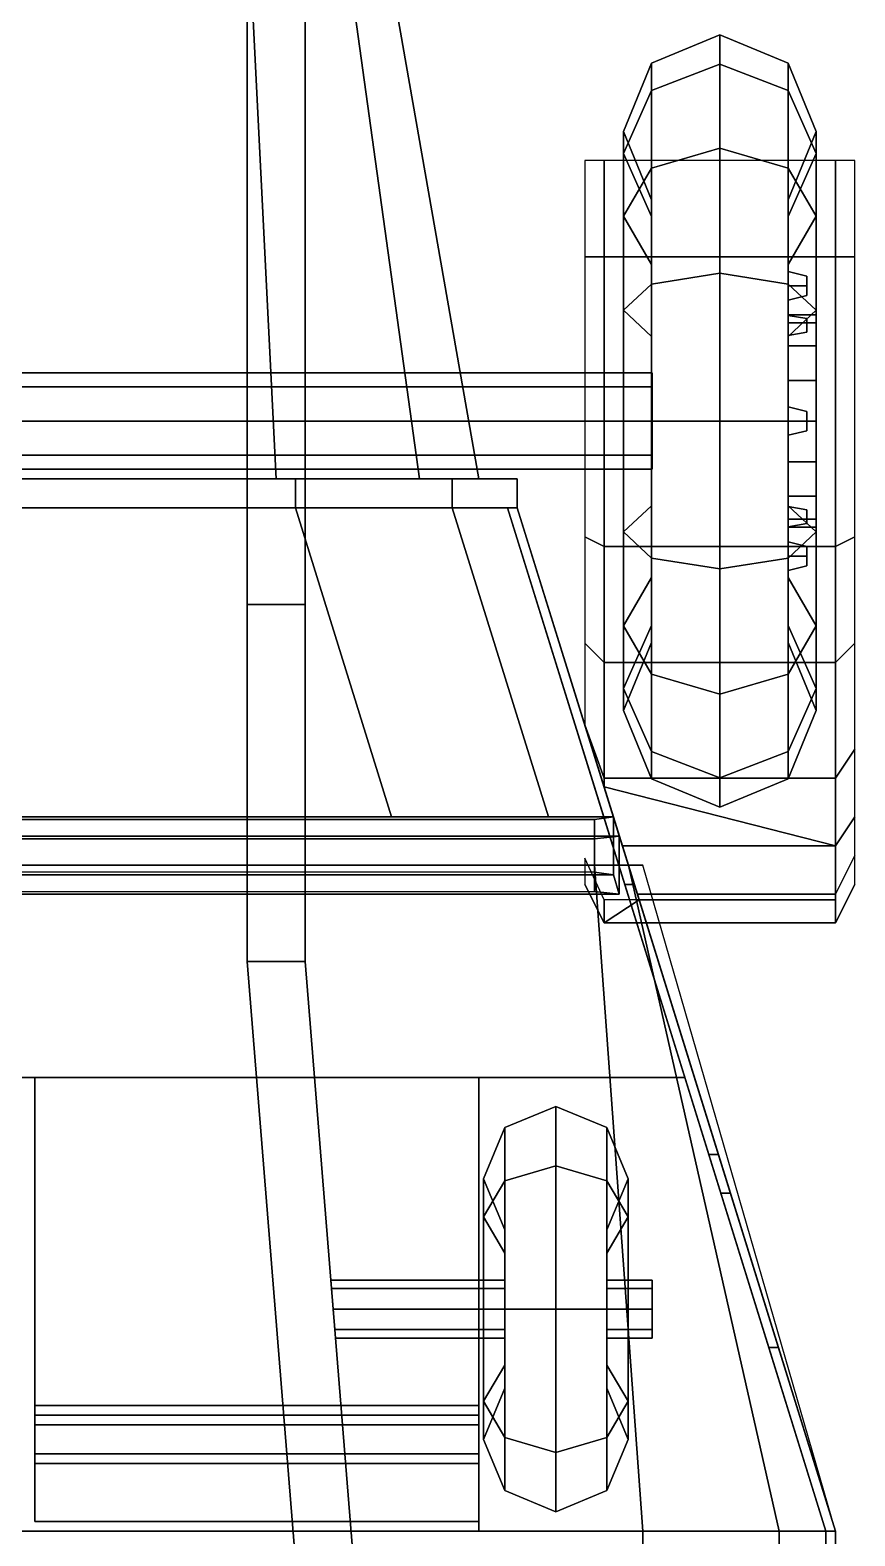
# Model space of a CAD drawing. Header units: millimetres. Extents: x -0.9 to 1, y -4.4 to 14.2.
# Drawn here: x 0.045 to 0.9, y -2.525 to -0.965 of the extents above; entities that cross this region are included whole.
import ezdxf

# ---------------------------------------------------------------- set-up
doc = ezdxf.new("R2010")
doc.units = ezdxf.units.MM
for name, color, linetype in [('fenders', 6, 'Continuous'), ('frame', 5, 'Continuous'), ('internals', 3, 'Continuous'), ('tent', 4, 'Continuous'), ('wheels', 2, 'Continuous')]:
    doc.layers.add(name, color=color, linetype=linetype)

msp = doc.modelspace()

# ---------------------------------------------------------------- linework, layer by layer
for points in [[(-0.51, -1.43, -11.94), (-0.37, -0.63, -11.94), (0.37, -0.63, -11.94), (0.51, -1.43, -11.94)], [(0.26, -0.63, -11.48), (-0.26, -0.63, -11.48), (-0.3, -1.43, -11.38), (0.3, -1.43, -11.38)], [(0.3378, -0.63, -11.5122), (0.26, -0.63, -11.48), (0.3, -1.43, -11.38), (0.4485, -1.43, -11.4415)], [(0.37, -0.63, -11.59), (0.3378, -0.63, -11.5122), (0.4485, -1.43, -11.4415), (0.51, -1.43, -11.59)], [(0.51, -1.43, -11.94), (0.37, -0.63, -11.94), (0.37, -0.63, -11.59), (0.51, -1.43, -11.59)], [(0.55, -1.43, -11.94), (0.55, -1.46, -11.94), (-0.55, -1.46, -11.94), (-0.55, -1.43, -11.94)], [(-0.32, -1.43, -11.36), (-0.32, -1.46, -11.36), (0.32, -1.46, -11.36), (0.32, -1.43, -11.36)], [(-0.3, -1.43, -11.38), (-0.32, -1.43, -11.36), (0.32, -1.43, -11.36), (0.3, -1.43, -11.38)], [(0.4485, -1.43, -11.4415), (0.3, -1.43, -11.38), (0.32, -1.43, -11.36), (0.4826, -1.43, -11.4274)], [(0.4826, -1.43, -11.4274), (0.32, -1.43, -11.36), (0.32, -1.46, -11.36), (0.4826, -1.46, -11.4274)], [(0.55, -1.43, -11.59), (0.51, -1.43, -11.59), (0.4485, -1.43, -11.4415), (0.4826, -1.43, -11.4274)], [(0.55, -1.43, -11.59), (0.4826, -1.43, -11.4274), (0.4826, -1.46, -11.4274), (0.55, -1.46, -11.59)], [(0.55, -1.43, -11.94), (0.51, -1.43, -11.94), (0.51, -1.43, -11.59), (0.55, -1.43, -11.59)], [(0.55, -1.46, -11.59), (0.55, -1.46, -11.94), (0.55, -1.43, -11.94), (0.55, -1.43, -11.59)], [(0.32, -1.46, -11.36), (-0.32, -1.46, -11.36), (-0.4196, -1.78, -11.26), (0.4196, -1.78, -11.26)], [(0.4826, -1.46, -11.4274), (0.32, -1.46, -11.36), (0.4196, -1.78, -11.26), (0.5823, -1.78, -11.3274)], [(0.55, -1.46, -11.59), (0.4826, -1.46, -11.4274), (0.5823, -1.78, -11.3274), (0.6496, -1.78, -11.49)], [(0.55, -1.46, -11.94), (0.55, -1.46, -11.59), (0.6496, -1.78, -11.49), (0.6496, -1.78, -11.7)], [(0.6496, -1.78, -11.7), (0.6714, -1.85, -11.7), (0.55, -1.46, -11.94), (0.6496, -1.78, -11.7)], [(0.7586, -2.13, -11.7), (0.88, -2.52, -11.94), (0.55, -1.46, -11.94), (0.6714, -1.85, -11.7)], [(-0.6496, -1.78, -11.26), (-0.63, -1.7827, -11.24), (0.63, -1.7827, -11.24), (0.6496, -1.78, -11.26)], [(-0.63, -1.7827, -11.24), (-0.63, -1.8027, -11.24), (0.63, -1.8027, -11.24), (0.63, -1.7827, -11.24)], [(0.5823, -1.78, -11.3274), (0.4196, -1.78, -11.26), (0.6496, -1.78, -11.26)], [(0.6496, -1.84, -10.82), (0.6496, -1.78, -11.26), (0.63, -1.7827, -11.24), (0.63, -1.8373, -10.84)], [(0.63, -1.8373, -10.84), (0.63, -1.7827, -11.24), (0.63, -1.8027, -11.24), (0.63, -1.8573, -10.84)], [(0.6496, -1.78, -11.62), (0.6714, -1.85, -11.7), (0.6496, -1.78, -11.7), (0.6496, -1.78, -11.62)], [(0.6558, -1.86, -10.82), (0.6558, -1.8, -11.26), (0.6496, -1.78, -11.26), (0.6496, -1.84, -10.82)], [(0.6496, -1.78, -11.26), (0.6558, -1.8, -11.26), (0.6558, -1.8, -11.49), (0.6496, -1.78, -11.49)], [(-0.63, -1.8027, -11.24), (-0.6558, -1.8, -11.26), (0.6558, -1.8, -11.26), (0.63, -1.8027, -11.24)], [(0.63, -1.8573, -10.84), (0.63, -1.8027, -11.24), (0.6558, -1.8, -11.26), (0.6558, -1.86, -10.82)], [(-0.6496, -1.84, -10.82), (-0.6558, -1.86, -10.82), (0.6558, -1.86, -10.82), (0.6496, -1.84, -10.82)], [(-0.63, -1.8373, -10.84), (-0.6496, -1.84, -10.82), (0.6496, -1.84, -10.82), (0.63, -1.8373, -10.84)], [(-0.6558, -1.86, -10.82), (-0.63, -1.8573, -10.84), (0.63, -1.8573, -10.84), (0.6558, -1.86, -10.82)], [(0.05, -2.05, -11.88), (0.05, -2.44, -11.88), (0.05, -2.41, -11.81), (0.05, -2.05, -11.78)], [(0.05, -2.05, -11.78), (0.05, -2.41, -11.81), (0.51, -2.41, -11.81), (0.51, -2.05, -11.78)], [(0.51, -2.05, -11.78), (0.51, -2.05, -11.88), (0.05, -2.05, -11.88), (0.05, -2.05, -11.78)], [(0.51, -2.41, -11.81), (0.51, -2.44, -11.88), (0.51, -2.05, -11.88), (0.51, -2.05, -11.78)], [(0.771, -2.17, -11.66), (0.88, -2.52, -11.94), (0.88, -2.52, -11.94), (0.7586, -2.13, -11.7)], [(0.8208, -2.33, -11.26), (0.88, -2.52, -11.94), (0.88, -2.52, -11.94), (0.771, -2.17, -11.66)], [(0.88, -2.52, -11.26), (0.88, -2.52, -11.59), (0.88, -2.52, -11.59), (0.8208, -2.33, -11.26)], [(0.88, -2.52, -11.59), (0.88, -2.52, -11.94), (0.88, -2.52, -11.94), (0.8208, -2.33, -11.26)], [(0.05, -2.44, -11.63), (0.05, -2.51, -11.3), (0.05, -2.39, -11.45), (0.05, -2.39, -11.61)], [(0.05, -2.51, -11.3), (0.05, -2.45, -11.3), (0.05, -2.4, -11.35), (0.05, -2.39, -11.45)], [(0.05, -2.39, -11.45), (0.05, -2.4, -11.35), (0.51, -2.4, -11.35), (0.51, -2.39, -11.45)], [(0.51, -2.39, -11.61), (0.51, -2.44, -11.63), (0.05, -2.44, -11.63), (0.05, -2.39, -11.61)], [(0.05, -2.39, -11.61), (0.05, -2.39, -11.45), (0.51, -2.39, -11.45), (0.51, -2.39, -11.61)], [(0.05, -2.4, -11.35), (0.05, -2.45, -11.3), (0.51, -2.45, -11.3), (0.51, -2.4, -11.35)], [(0.51, -2.39, -11.45), (0.51, -2.51, -11.3), (0.51, -2.44, -11.63), (0.51, -2.39, -11.61)], [(0.51, -2.4, -11.35), (0.51, -2.45, -11.3), (0.51, -2.51, -11.3), (0.51, -2.39, -11.45)], [(0.05, -2.44, -11.88), (0.05, -2.51, -11.3), (0.05, -2.44, -11.63), (0.05, -2.41, -11.81)], [(0.05, -2.41, -11.81), (0.05, -2.44, -11.63), (0.51, -2.44, -11.63), (0.51, -2.41, -11.81)], [(0.51, -2.44, -11.63), (0.51, -2.51, -11.3), (0.51, -2.44, -11.88), (0.51, -2.41, -11.81)], [(0.51, -2.44, -11.88), (0.51, -2.51, -11.3), (0.05, -2.51, -11.3), (0.05, -2.44, -11.88)], [(0.51, -2.51, -11.3), (0.51, -2.45, -11.3), (0.05, -2.45, -11.3), (0.05, -2.51, -11.3)], [(0.88, -2.94, -11.59), (0.88, -3.04, -11.94), (0.88, -2.52, -11.94), (0.88, -2.52, -11.59)]]:
    msp.add_3dface(points)
at = {"layer": 'fenders'}
for points in [[(0.62, -1.1, -11.68), (0.62, -1.2, -11.65), (0.64, -1.2, -11.63), (0.64, -1.1, -11.66)], [(0.64, -1.1, -11.66), (0.64, -1.2, -11.63), (0.88, -1.2, -11.63), (0.88, -1.1, -11.66)], [(0.88, -1.1, -11.66), (0.88, -1.2, -11.63), (0.9, -1.2, -11.65), (0.9, -1.1, -11.68)], [(0.62, -1.2, -11.65), (0.62, -1.49, -11.65), (0.64, -1.5, -11.63), (0.64, -1.2, -11.63)], [(0.64, -1.2, -11.63), (0.64, -1.5, -11.63), (0.88, -1.5, -11.63), (0.88, -1.2, -11.63)], [(0.88, -1.2, -11.63), (0.88, -1.5, -11.63), (0.9, -1.49, -11.65), (0.9, -1.2, -11.65)], [(0.62, -1.49, -11.65), (0.62, -1.6, -11.68), (0.64, -1.62, -11.66), (0.64, -1.5, -11.63)], [(0.88, -1.5, -11.63), (0.88, -1.62, -11.66), (0.9, -1.6, -11.68), (0.9, -1.49, -11.65)], [(0.64, -1.5, -11.63), (0.64, -1.62, -11.66), (0.88, -1.62, -11.66), (0.88, -1.5, -11.63)], [(0.62, -1.6, -11.68), (0.62, -1.6848, -11.7417), (0.64, -1.74, -11.74), (0.64, -1.62, -11.66)], [(0.88, -1.62, -11.66), (0.88, -1.74, -11.74), (0.9, -1.71, -11.76), (0.9, -1.6, -11.68)], [(0.64, -1.62, -11.66), (0.64, -1.74, -11.74), (0.88, -1.74, -11.74), (0.88, -1.62, -11.66)], [(0.62, -1.6848, -11.7417), (0.62, -1.6848, -11.7417), (0.64, -1.7491, -11.7504), (0.64, -1.74, -11.74)], [(0.88, -1.74, -11.74), (0.88, -1.81, -11.82), (0.9, -1.78, -11.85), (0.9, -1.71, -11.76)], [(0.64, -1.74, -11.74), (0.64, -1.7491, -11.7504), (0.88, -1.81, -11.82), (0.88, -1.74, -11.74)], [(0.64, -1.7491, -11.7504), (0.659, -1.81, -11.82), (0.88, -1.81, -11.82)], [(0.88, -1.81, -11.82), (0.88, -1.86, -11.92), (0.9, -1.82, -11.93), (0.9, -1.78, -11.85)], [(0.62, -1.823, -11.94), (0.62, -1.85, -12.03), (0.64, -1.89, -12.02), (0.64, -1.866, -11.94)], [(0.659, -1.81, -11.82), (0.6745, -1.86, -11.92), (0.88, -1.86, -11.92), (0.88, -1.81, -11.82)], [(0.88, -1.86, -11.92), (0.88, -1.89, -12.02), (0.9, -1.85, -12.03), (0.9, -1.82, -11.93)], [(0.62, -1.85, -12.03), (0.62, -1.85, -12.07), (0.64, -1.89, -12.07), (0.64, -1.89, -12.02)], [(0.88, -1.89, -12.02), (0.88, -1.89, -12.07), (0.9, -1.85, -12.07), (0.9, -1.85, -12.03)], [(0.6764, -1.866, -11.94), (0.64, -1.89, -12.02), (0.88, -1.89, -12.02), (0.88, -1.866, -11.94)], [(0.64, -1.866, -11.94), (0.64, -1.89, -12.02), (0.64, -1.89, -12.02), (0.6764, -1.866, -11.94)], [(0.6745, -1.86, -11.92), (0.6764, -1.866, -11.94), (0.88, -1.866, -11.94), (0.88, -1.86, -11.92)], [(0.64, -1.89, -12.02), (0.64, -1.89, -12.07), (0.88, -1.89, -12.07), (0.88, -1.89, -12.02)]]:
    msp.add_3dface(points, dxfattribs=at)
at = {"layer": 'frame'}
for points in [[(0.27, -1.56, -12.06), (0.27, -1.93, -11.93), (0.27, -0.93, -11.93), (0.27, -0.44, -12.06)], [(0.27, -0.44, -12.06), (0.33, -0.44, -12.06), (0.33, -1.56, -12.06), (0.27, -1.56, -12.06)], [(0.33, -0.44, -12.06), (0.33, -0.93, -11.93), (0.33, -1.93, -11.93), (0.33, -1.56, -12.06)], [(0.69, -1.3346, -12.1246), (0.69, -1.32, -12.16), (-0.69, -1.32, -12.16), (-0.69, -1.3346, -12.1246)], [(0.69, -1.32, -12.16), (0.69, -1.3346, -12.1954), (-0.69, -1.3346, -12.1954), (-0.69, -1.32, -12.16)], [(0.69, -1.37, -12.11), (0.69, -1.3346, -12.1246), (-0.69, -1.3346, -12.1246), (-0.69, -1.37, -12.11)], [(0.69, -1.3346, -12.1954), (0.69, -1.37, -12.21), (-0.69, -1.37, -12.21), (-0.69, -1.3346, -12.1954)], [(0.69, -1.4054, -12.1246), (0.69, -1.37, -12.11), (-0.69, -1.37, -12.11), (-0.69, -1.4054, -12.1246)], [(0.69, -1.37, -12.21), (0.69, -1.4054, -12.1954), (-0.69, -1.4054, -12.1954), (-0.69, -1.37, -12.21)], [(0.69, -1.42, -12.16), (0.69, -1.4054, -12.1246), (-0.69, -1.4054, -12.1246), (-0.69, -1.42, -12.16)], [(0.69, -1.4054, -12.1954), (0.69, -1.42, -12.16), (-0.69, -1.42, -12.16), (-0.69, -1.4054, -12.1954)], [(0.27, -1.93, -12.11), (0.27, -1.93, -11.93), (0.27, -1.93, -11.93), (0.27, -1.56, -12.06)], [(0.27, -1.56, -12.06), (0.33, -1.56, -12.06), (0.33, -1.93, -12.11), (0.27, -1.93, -12.11)], [(0.33, -1.56, -12.06), (0.33, -1.93, -11.93), (0.33, -1.93, -11.93), (0.33, -1.93, -12.11)], [(0.35, -2.92, -12.11), (0.35, -2.92, -11.93), (0.27, -1.93, -11.93), (0.27, -1.93, -12.11)], [(0.27, -1.93, -12.11), (0.33, -1.93, -12.11), (0.41, -2.92, -12.11), (0.35, -2.92, -12.11)], [(0.33, -1.93, -12.11), (0.33, -1.93, -11.93), (0.41, -2.92, -11.93), (0.41, -2.92, -12.11)], [(0.537, -2.2688, -12.0388), (0.537, -2.26, -12.06), (0.3567, -2.26, -12.06), (0.3574, -2.2688, -12.0388)], [(0.537, -2.26, -12.06), (0.537, -2.2688, -12.0812), (0.3574, -2.2688, -12.0812), (0.3567, -2.26, -12.06)], [(0.537, -2.29, -12.03), (0.537, -2.2688, -12.0388), (0.3574, -2.2688, -12.0388), (0.3591, -2.29, -12.03)], [(0.537, -2.2688, -12.0812), (0.537, -2.29, -12.09), (0.3591, -2.29, -12.09), (0.3574, -2.2688, -12.0812)], [(0.537, -2.29, -12.09), (0.537, -2.3112, -12.0812), (0.3608, -2.3112, -12.0812), (0.3591, -2.29, -12.09)], [(0.537, -2.3112, -12.0388), (0.537, -2.29, -12.03), (0.3591, -2.29, -12.03), (0.3608, -2.3112, -12.0388)], [(0.537, -2.3112, -12.0812), (0.537, -2.32, -12.06), (0.3615, -2.32, -12.06), (0.3608, -2.3112, -12.0812)], [(0.537, -2.32, -12.06), (0.537, -2.3112, -12.0388), (0.3608, -2.3112, -12.0388), (0.3615, -2.32, -12.06)]]:
    msp.add_3dface(points, dxfattribs=at)
at = {"layer": 'internals'}
for points in [[(-0.54, -1.46, -11.93), (-0.7237, -2.05, -11.93), (0.7237, -2.05, -11.93), (0.54, -1.46, -11.93)], [(0.54, -1.46, -11.93), (0.54, -1.46, -11.59), (-0.54, -1.46, -11.59), (-0.54, -1.46, -11.93)], [(0.7486, -2.13, -11.7), (0.6614, -1.85, -11.7), (0.54, -1.46, -11.93), (0.87, -2.52, -11.93)], [(0.6614, -1.85, -11.7), (0.6396, -1.78, -11.62), (0.54, -1.46, -11.59), (0.54, -1.46, -11.93)], [(0.6396, -1.78, -11.62), (0.6396, -1.78, -11.49), (0.54, -1.46, -11.59)], [(0.6714, -1.85, -11.7), (0.6496, -1.78, -11.62), (0.6396, -1.78, -11.62), (0.6614, -1.85, -11.7)], [(0.6496, -1.78, -11.62), (0.6496, -1.78, -11.49), (0.6396, -1.78, -11.49), (0.6396, -1.78, -11.62)], [(0.6558, -1.8, -11.26), (-0.6558, -1.8, -11.26), (-0.6558, -1.8, -11.49), (0.6558, -1.8, -11.49)], [(0.7586, -2.13, -11.7), (0.6714, -1.85, -11.7), (0.6614, -1.85, -11.7), (0.7486, -2.13, -11.7)], [(-0.51, -2.05, -11.93), (-0.51, -2.52, -11.93), (0.51, -2.52, -11.93), (0.51, -2.05, -11.93)], [(0.87, -2.52, -11.8), (0.7237, -2.05, -11.8), (0.51, -2.05, -11.8), (0.51, -2.52, -11.8)], [(0.7237, -2.05, -11.8), (0.7237, -2.05, -11.93), (0.51, -2.05, -11.93), (0.51, -2.05, -11.8)], [(0.51, -2.05, -11.8), (0.51, -2.05, -11.93), (0.51, -2.52, -11.93), (0.51, -2.52, -11.8)], [(0.771, -2.17, -11.66), (0.7586, -2.13, -11.7), (0.7486, -2.13, -11.7), (0.761, -2.17, -11.66)], [(0.761, -2.17, -11.66), (0.7486, -2.13, -11.7), (0.87, -2.52, -11.93), (0.87, -2.52, -11.59)], [(0.8208, -2.33, -11.26), (0.771, -2.17, -11.66), (0.761, -2.17, -11.66), (0.8108, -2.33, -11.26)], [(0.87, -2.52, -11.26), (0.8108, -2.33, -11.26), (0.761, -2.17, -11.66), (0.87, -2.52, -11.59)], [(0.88, -2.52, -11.26), (0.8208, -2.33, -11.26), (0.8108, -2.33, -11.26), (0.87, -2.52, -11.26)], [(0.87, -3.01, -11.8), (0.87, -2.52, -11.8), (-0.6, -2.52, -11.8), (0.6, -3.01, -11.8)], [(0.6, -3.79, -11.8), (0.6, -3.01, -11.8), (-0.6, -2.52, -11.8), (-0.6, -3.79, -11.8)], [(0.51, -2.52, -11.8), (0.51, -2.52, -11.93), (-0.51, -2.52, -11.93), (-0.51, -2.52, -11.8)], [(0.88, -2.94, -11.59), (0.88, -2.52, -11.59), (0.87, -2.52, -11.59), (0.87, -2.94, -11.59)], [(0.88, -2.52, -11.59), (0.88, -2.52, -11.26), (0.87, -2.52, -11.26), (0.87, -2.52, -11.59)], [(0.87, -2.94, -11.59), (0.87, -2.52, -11.59), (0.87, -2.52, -11.8), (0.87, -3.01, -11.8)]]:
    msp.add_3dface(points, dxfattribs=at)
at = {"layer": 'tent'}
for points in [[(0.63, -1.83, -10.79), (-0.63, -1.83, -10.79), (-0.68, -2.52, -10.57), (0.68, -2.52, -10.57)], [(0.68, -1.83, -10.84), (-0.68, -1.83, -10.84), (-0.6654, -1.83, -10.8046), (0.6654, -1.83, -10.8046)], [(0.6654, -1.83, -10.8046), (-0.6654, -1.83, -10.8046), (-0.63, -1.83, -10.79), (0.63, -1.83, -10.79)], [(0.6654, -1.83, -10.8046), (0.63, -1.83, -10.79), (0.68, -2.52, -10.57), (0.8214, -2.52, -10.6286)], [(0.68, -1.83, -10.84), (0.6654, -1.83, -10.8046), (0.8214, -2.52, -10.6286), (0.88, -2.52, -10.77)], [(0.68, -2.52, -10.57), (-0.68, -2.52, -10.57), (-0.68, -4.05, -10.57), (0.68, -4.05, -10.57)], [(0.8214, -2.52, -10.6286), (0.68, -2.52, -10.57), (0.68, -4.05, -10.57), (0.8214, -4.05, -10.6286)], [(0.88, -2.52, -10.77), (0.8214, -2.52, -10.6286), (0.8214, -4.05, -10.6286), (0.88, -4.05, -10.77)], [(0.88, -3.12, -10.82), (0.88, -2.52, -10.77), (0.88, -4.05, -10.77), (0.88, -3.5145, -10.82)], [(0.88, -3, -11.24), (0.88, -2.52, -10.77), (0.88, -3.12, -10.82), (0.88, -3.12, -11.19)]]:
    msp.add_3dface(points, dxfattribs=at)
at = {"layer": 'wheels'}
for points in [[(0.6893, -0.9993, -12.16), (0.76, -0.97, -12.16), (0.76, -1.0004, -12.3131), (0.6893, -1.0275, -12.3019)], [(0.6893, -1.0275, -12.0181), (0.76, -1.0004, -12.0069), (0.76, -0.97, -12.16), (0.6893, -0.9993, -12.16)], [(0.76, -0.97, -12.16), (0.8307, -0.9993, -12.16), (0.8307, -1.0275, -12.3019), (0.76, -1.0004, -12.3131)], [(0.76, -1.0004, -12.0069), (0.8307, -1.0275, -12.0181), (0.8307, -0.9993, -12.16), (0.76, -0.97, -12.16)], [(0.66, -1.07, -12.16), (0.6893, -0.9993, -12.16), (0.6893, -1.0275, -12.3019), (0.66, -1.0928, -12.2748)], [(0.66, -1.0928, -12.0452), (0.6893, -1.0275, -12.0181), (0.6893, -0.9993, -12.16), (0.66, -1.07, -12.16)], [(0.6893, -1.0275, -12.3019), (0.76, -1.0004, -12.3131), (0.76, -1.0872, -12.4428), (0.6893, -1.1079, -12.4221)], [(0.6893, -1.1079, -11.8979), (0.76, -1.0872, -11.8772), (0.76, -1.0004, -12.0069), (0.6893, -1.0275, -12.0181)], [(0.76, -1.0004, -12.3131), (0.8307, -1.0275, -12.3019), (0.8307, -1.1079, -12.4221), (0.76, -1.0872, -12.4428)], [(0.76, -1.0872, -11.8772), (0.8307, -1.1079, -11.8979), (0.8307, -1.0275, -12.0181), (0.76, -1.0004, -12.0069)], [(0.8307, -0.9993, -12.16), (0.86, -1.07, -12.16), (0.86, -1.0928, -12.2748), (0.8307, -1.0275, -12.3019)], [(0.8307, -1.0275, -12.0181), (0.86, -1.0928, -12.0452), (0.86, -1.07, -12.16), (0.8307, -0.9993, -12.16)], [(0.66, -1.0928, -12.2748), (0.6893, -1.0275, -12.3019), (0.6893, -1.1079, -12.4221), (0.66, -1.1579, -12.3721)], [(0.66, -1.1579, -11.9479), (0.6893, -1.1079, -11.8979), (0.6893, -1.0275, -12.0181), (0.66, -1.0928, -12.0452)], [(0.8307, -1.0275, -12.3019), (0.86, -1.0928, -12.2748), (0.86, -1.1579, -12.3721), (0.8307, -1.1079, -12.4221)], [(0.8307, -1.1079, -11.8979), (0.86, -1.1579, -11.9479), (0.86, -1.0928, -12.0452), (0.8307, -1.0275, -12.0181)], [(0.6893, -1.1407, -12.16), (0.66, -1.07, -12.16), (0.66, -1.0928, -12.2748), (0.6893, -1.1582, -12.2477)], [(0.6893, -1.1582, -12.0723), (0.66, -1.0928, -12.0452), (0.66, -1.07, -12.16), (0.6893, -1.1407, -12.16)], [(0.86, -1.07, -12.16), (0.8307, -1.1407, -12.16), (0.8307, -1.1582, -12.2477), (0.86, -1.0928, -12.2748)], [(0.86, -1.0928, -12.0452), (0.8307, -1.1582, -12.0723), (0.8307, -1.1407, -12.16), (0.86, -1.07, -12.16)], [(0.6893, -1.1079, -12.4221), (0.76, -1.0872, -12.4428), (0.76, -1.2169, -12.5296), (0.6893, -1.2281, -12.5025)], [(0.6893, -1.2281, -11.8175), (0.76, -1.2169, -11.7904), (0.76, -1.0872, -11.8772), (0.6893, -1.1079, -11.8979)], [(0.76, -1.0872, -12.4428), (0.8307, -1.1079, -12.4221), (0.8307, -1.2281, -12.5025), (0.76, -1.2169, -12.5296)], [(0.76, -1.2169, -11.7904), (0.8307, -1.2281, -11.8175), (0.8307, -1.1079, -11.8979), (0.76, -1.0872, -11.8772)], [(0.6893, -1.1582, -12.2477), (0.66, -1.0928, -12.2748), (0.66, -1.1579, -12.3721), (0.6893, -1.2079, -12.3221)], [(0.6893, -1.2079, -11.9979), (0.66, -1.1579, -11.9479), (0.66, -1.0928, -12.0452), (0.6893, -1.1582, -12.0723)], [(0.86, -1.0928, -12.2748), (0.8307, -1.1582, -12.2477), (0.8307, -1.2079, -12.3221), (0.86, -1.1579, -12.3721)], [(0.86, -1.1579, -11.9479), (0.8307, -1.2079, -11.9979), (0.8307, -1.1582, -12.0723), (0.86, -1.0928, -12.0452)], [(0.66, -1.1579, -12.3721), (0.6893, -1.1079, -12.4221), (0.6893, -1.2281, -12.5025), (0.66, -1.2552, -12.4372)], [(0.66, -1.2552, -11.8828), (0.6893, -1.2281, -11.8175), (0.6893, -1.1079, -11.8979), (0.66, -1.1579, -11.9479)], [(0.8307, -1.1079, -12.4221), (0.86, -1.1579, -12.3721), (0.86, -1.2552, -12.4372), (0.8307, -1.2281, -12.5025)], [(0.8307, -1.2281, -11.8175), (0.86, -1.2552, -11.8828), (0.86, -1.1579, -11.9479), (0.8307, -1.1079, -11.8979)], [(0.6893, -1.1582, -12.0723), (0.6893, -1.1407, -12.16), (0.6893, -1.1582, -12.2477), (0.6893, -1.2079, -12.3221)], [(0.8307, -1.1407, -12.16), (0.8307, -1.2152, -12.16), (0.8307, -1.23, -12.1748), (0.8307, -1.1582, -12.2477)], [(0.8307, -1.1582, -12.0723), (0.8307, -1.23, -12.1452), (0.8307, -1.2152, -12.16), (0.8307, -1.1407, -12.16)], [(0.6893, -1.2079, -12.3221), (0.66, -1.1579, -12.3721), (0.66, -1.2552, -12.4372), (0.6893, -1.2823, -12.3718)], [(0.6893, -1.2823, -11.9482), (0.66, -1.2552, -11.8828), (0.66, -1.1579, -11.9479), (0.6893, -1.2079, -11.9979)], [(0.6893, -1.2079, -11.9979), (0.6893, -1.1582, -12.0723), (0.6893, -1.2079, -12.3221), (0.6893, -1.2823, -12.3718)], [(0.86, -1.1579, -12.3721), (0.8307, -1.2079, -12.3221), (0.8307, -1.2823, -12.3718), (0.86, -1.2552, -12.4372)], [(0.86, -1.2552, -11.8828), (0.8307, -1.2823, -11.9482), (0.8307, -1.2079, -11.9979), (0.86, -1.1579, -11.9479)], [(0.8307, -1.1582, -12.2477), (0.8307, -1.23, -12.1748), (0.8307, -1.23, -12.1748), (0.8307, -1.2684, -12.2021)], [(0.8307, -1.1582, -12.2477), (0.8307, -1.2605, -12.2485), (0.8307, -1.2605, -12.2695), (0.8307, -1.2079, -12.3221)], [(0.8307, -1.2605, -12.2485), (0.8307, -1.1582, -12.2477), (0.8307, -1.1582, -12.2477), (0.8307, -1.2684, -12.2021)], [(0.8307, -1.2079, -11.9979), (0.8307, -1.2605, -12.0505), (0.8307, -1.2605, -12.0715), (0.8307, -1.1582, -12.0723)], [(0.8307, -1.1582, -12.0723), (0.8307, -1.2605, -12.0715), (0.8307, -1.2605, -12.0715), (0.8307, -1.2684, -12.1179)], [(0.8307, -1.23, -12.1452), (0.8307, -1.1582, -12.0723), (0.8307, -1.1582, -12.0723), (0.8307, -1.2684, -12.1179)], [(0.6893, -1.2823, -11.9482), (0.6893, -1.2079, -11.9979), (0.6893, -1.2823, -12.3718), (0.6893, -1.37, -12.3893)], [(0.8307, -1.2079, -12.3221), (0.8307, -1.2605, -12.2695), (0.8307, -1.2815, -12.2695), (0.8307, -1.2823, -12.3718)], [(0.8307, -1.2823, -11.9482), (0.8307, -1.2815, -12.0505), (0.8307, -1.2605, -12.0505), (0.8307, -1.2079, -11.9979)], [(0.8307, -1.23, -12.1748), (0.8307, -1.2152, -12.16), (0.85, -1.22, -12.16), (0.85, -1.23, -12.17)], [(0.8307, -1.2152, -12.16), (0.8307, -1.23, -12.1452), (0.85, -1.23, -12.15), (0.85, -1.22, -12.16)], [(0.66, -1.2552, -12.4372), (0.6893, -1.2281, -12.5025), (0.6893, -1.37, -12.5307), (0.66, -1.37, -12.46)], [(0.66, -1.37, -11.86), (0.6893, -1.37, -11.7893), (0.6893, -1.2281, -11.8175), (0.66, -1.2552, -11.8828)], [(0.6893, -1.2281, -12.5025), (0.76, -1.2169, -12.5296), (0.76, -1.37, -12.56), (0.6893, -1.37, -12.5307)], [(0.6893, -1.37, -11.7893), (0.76, -1.37, -11.76), (0.76, -1.2169, -11.7904), (0.6893, -1.2281, -11.8175)], [(0.76, -1.2169, -12.5296), (0.8307, -1.2281, -12.5025), (0.8307, -1.37, -12.5307), (0.76, -1.37, -12.56)], [(0.76, -1.37, -11.76), (0.8307, -1.37, -11.7893), (0.8307, -1.2281, -11.8175), (0.76, -1.2169, -11.7904)], [(0.8307, -1.2281, -12.5025), (0.86, -1.2552, -12.4372), (0.86, -1.37, -12.46), (0.8307, -1.37, -12.5307)], [(0.8307, -1.37, -11.7893), (0.86, -1.37, -11.86), (0.86, -1.2552, -11.8828), (0.8307, -1.2281, -11.8175)], [(0.8307, -1.23, -12.1748), (0.8307, -1.2448, -12.16), (0.8307, -1.26, -12.16), (0.8307, -1.2684, -12.2021)], [(0.8307, -1.2448, -12.16), (0.8307, -1.23, -12.1748), (0.85, -1.23, -12.17), (0.85, -1.24, -12.16)], [(0.8307, -1.23, -12.1452), (0.8307, -1.2448, -12.16), (0.85, -1.24, -12.16), (0.85, -1.23, -12.15)], [(0.8307, -1.2448, -12.16), (0.8307, -1.23, -12.1452), (0.8307, -1.2684, -12.1179), (0.8307, -1.26, -12.16)], [(0.85, -1.23, -12.17), (0.85, -1.22, -12.16), (0.85, -1.23, -12.15), (0.85, -1.24, -12.16)], [(0.6893, -1.2823, -12.3718), (0.66, -1.2552, -12.4372), (0.66, -1.37, -12.46), (0.6893, -1.37, -12.3893)], [(0.6893, -1.37, -11.9307), (0.66, -1.37, -11.86), (0.66, -1.2552, -11.8828), (0.6893, -1.2823, -11.9482)], [(0.86, -1.2552, -12.4372), (0.8307, -1.2823, -12.3718), (0.8307, -1.37, -12.3893), (0.86, -1.37, -12.46)], [(0.86, -1.37, -11.86), (0.8307, -1.37, -11.9307), (0.8307, -1.2823, -11.9482), (0.86, -1.2552, -11.8828)], [(0.8307, -1.2684, -12.2021), (0.8307, -1.26, -12.16), (0.86, -1.26, -12.16), (0.86, -1.2684, -12.2021)], [(0.8307, -1.26, -12.16), (0.8307, -1.2684, -12.1179), (0.86, -1.2684, -12.1179), (0.86, -1.26, -12.16)], [(0.8307, -1.2815, -12.2695), (0.8307, -1.2605, -12.2695), (0.85, -1.2639, -12.2661), (0.85, -1.2781, -12.2661)], [(0.8307, -1.2605, -12.2695), (0.8307, -1.2605, -12.2485), (0.85, -1.2639, -12.2519), (0.85, -1.2639, -12.2661)], [(0.8307, -1.2605, -12.2485), (0.8307, -1.2815, -12.2485), (0.85, -1.2781, -12.2519), (0.85, -1.2639, -12.2519)], [(0.8307, -1.2815, -12.2485), (0.8307, -1.2605, -12.2485), (0.8307, -1.2684, -12.2021), (0.8307, -1.2922, -12.2378)], [(0.8307, -1.2815, -12.0715), (0.8307, -1.2605, -12.0715), (0.85, -1.2639, -12.0681), (0.85, -1.2781, -12.0681)], [(0.8307, -1.2605, -12.0715), (0.8307, -1.2605, -12.0505), (0.85, -1.2639, -12.0539), (0.85, -1.2639, -12.0681)], [(0.8307, -1.2605, -12.0505), (0.8307, -1.2815, -12.0505), (0.85, -1.2781, -12.0539), (0.85, -1.2639, -12.0539)], [(0.8307, -1.2605, -12.0715), (0.8307, -1.2815, -12.0715), (0.8307, -1.2922, -12.0822), (0.8307, -1.2684, -12.1179)], [(0.86, -1.26, -12.16), (0.86, -1.4121, -12.2616), (0.86, -1.37, -12.27), (0.86, -1.2684, -12.2021)], [(0.86, -1.2684, -12.1179), (0.86, -1.4478, -12.2378), (0.86, -1.4121, -12.2616), (0.86, -1.26, -12.16)], [(0.8307, -1.2922, -12.2378), (0.8307, -1.2684, -12.2021), (0.86, -1.2684, -12.2021), (0.86, -1.2922, -12.2378)], [(0.8307, -1.2684, -12.1179), (0.8307, -1.2922, -12.0822), (0.86, -1.2922, -12.0822), (0.86, -1.2684, -12.1179)], [(0.8307, -1.2815, -12.2485), (0.8307, -1.2815, -12.2695), (0.85, -1.2781, -12.2661), (0.85, -1.2781, -12.2519)], [(0.8307, -1.2815, -12.0505), (0.8307, -1.2815, -12.0715), (0.85, -1.2781, -12.0681), (0.85, -1.2781, -12.0539)], [(0.85, -1.2781, -12.2661), (0.85, -1.2639, -12.2661), (0.85, -1.2639, -12.2519), (0.85, -1.2781, -12.2519)], [(0.85, -1.2639, -12.0681), (0.85, -1.2639, -12.0539), (0.85, -1.2781, -12.0539), (0.85, -1.2781, -12.0681)], [(0.86, -1.2922, -12.0822), (0.86, -1.4716, -12.2021), (0.86, -1.4478, -12.2378), (0.86, -1.2684, -12.1179)], [(0.86, -1.2684, -12.2021), (0.86, -1.37, -12.27), (0.86, -1.3279, -12.2616), (0.86, -1.2922, -12.2378)], [(0.6893, -1.37, -11.9307), (0.6893, -1.2823, -11.9482), (0.6893, -1.37, -12.3893), (0.6893, -1.4577, -12.3718)], [(0.8307, -1.2815, -12.2695), (0.8307, -1.2815, -12.2485), (0.8307, -1.2922, -12.2378), (0.8307, -1.3279, -12.2616)], [(0.8307, -1.2823, -12.3718), (0.8307, -1.2815, -12.2695), (0.8307, -1.2815, -12.2695), (0.8307, -1.3279, -12.2616)], [(0.8307, -1.2815, -12.0715), (0.8307, -1.2815, -12.0505), (0.8307, -1.3279, -12.0584), (0.8307, -1.2922, -12.0822)], [(0.8307, -1.2815, -12.0505), (0.8307, -1.2823, -11.9482), (0.8307, -1.2823, -11.9482), (0.8307, -1.3279, -12.0584)], [(0.8307, -1.2823, -12.3718), (0.8307, -1.3552, -12.3), (0.8307, -1.37, -12.3148), (0.8307, -1.37, -12.3893)], [(0.8307, -1.3552, -12.3), (0.8307, -1.2823, -12.3718), (0.8307, -1.2823, -12.3718), (0.8307, -1.3279, -12.2616)], [(0.8307, -1.37, -11.9307), (0.8307, -1.37, -12.0052), (0.8307, -1.3552, -12.02), (0.8307, -1.2823, -11.9482)], [(0.8307, -1.2823, -11.9482), (0.8307, -1.3552, -12.02), (0.8307, -1.3552, -12.02), (0.8307, -1.3279, -12.0584)], [(0.8307, -1.3279, -12.2616), (0.8307, -1.2922, -12.2378), (0.86, -1.2922, -12.2378), (0.86, -1.3279, -12.2616)], [(0.8307, -1.2922, -12.0822), (0.8307, -1.3279, -12.0584), (0.86, -1.3279, -12.0584), (0.86, -1.2922, -12.0822)], [(0.86, -1.3279, -12.0584), (0.86, -1.48, -12.16), (0.86, -1.4716, -12.2021), (0.86, -1.2922, -12.0822)], [(0.8307, -1.37, -12.2852), (0.8307, -1.3552, -12.3), (0.8307, -1.3279, -12.2616), (0.8307, -1.37, -12.27)], [(0.8307, -1.37, -12.27), (0.8307, -1.3279, -12.2616), (0.86, -1.3279, -12.2616), (0.86, -1.37, -12.27)], [(0.8307, -1.3552, -12.02), (0.8307, -1.37, -12.0348), (0.8307, -1.37, -12.05), (0.8307, -1.3279, -12.0584)], [(0.8307, -1.3279, -12.0584), (0.8307, -1.37, -12.05), (0.86, -1.37, -12.05), (0.86, -1.3279, -12.0584)], [(0.86, -1.37, -12.05), (0.86, -1.4716, -12.1179), (0.86, -1.48, -12.16), (0.86, -1.3279, -12.0584)], [(0.8307, -1.37, -12.3148), (0.8307, -1.3552, -12.3), (0.85, -1.36, -12.3), (0.85, -1.37, -12.31)], [(0.8307, -1.3552, -12.3), (0.8307, -1.37, -12.2852), (0.85, -1.37, -12.29), (0.85, -1.36, -12.3)], [(0.8307, -1.37, -12.0348), (0.8307, -1.3552, -12.02), (0.85, -1.36, -12.02), (0.85, -1.37, -12.03)], [(0.8307, -1.3552, -12.02), (0.8307, -1.37, -12.0052), (0.85, -1.37, -12.01), (0.85, -1.36, -12.02)], [(0.66, -1.37, -12.46), (0.6893, -1.37, -12.5307), (0.6893, -1.5119, -12.5025), (0.66, -1.4848, -12.4372)], [(0.6893, -1.37, -12.3893), (0.66, -1.37, -12.46), (0.66, -1.4848, -12.4372), (0.6893, -1.4577, -12.3718)], [(0.66, -1.4848, -11.8828), (0.6893, -1.5119, -11.8175), (0.6893, -1.37, -11.7893), (0.66, -1.37, -11.86)], [(0.6893, -1.4577, -11.9482), (0.66, -1.4848, -11.8828), (0.66, -1.37, -11.86), (0.6893, -1.37, -11.9307)], [(0.6893, -1.4577, -11.9482), (0.6893, -1.37, -11.9307), (0.6893, -1.4577, -12.3718), (0.6893, -1.5321, -12.3221)], [(0.6893, -1.37, -12.5307), (0.76, -1.37, -12.56), (0.76, -1.5231, -12.5296), (0.6893, -1.5119, -12.5025)], [(0.6893, -1.5119, -11.8175), (0.76, -1.5231, -11.7904), (0.76, -1.37, -11.76), (0.6893, -1.37, -11.7893)], [(0.76, -1.37, -12.56), (0.8307, -1.37, -12.5307), (0.8307, -1.5119, -12.5025), (0.76, -1.5231, -12.5296)], [(0.76, -1.5231, -11.7904), (0.8307, -1.5119, -11.8175), (0.8307, -1.37, -11.7893), (0.76, -1.37, -11.76)], [(0.8307, -1.37, -12.2852), (0.8307, -1.3848, -12.3), (0.85, -1.38, -12.3), (0.85, -1.37, -12.29)], [(0.8307, -1.3848, -12.3), (0.8307, -1.37, -12.3148), (0.85, -1.37, -12.31), (0.85, -1.38, -12.3)], [(0.8307, -1.37, -12.3893), (0.8307, -1.37, -12.3148), (0.8307, -1.3848, -12.3), (0.8307, -1.4577, -12.3718)], [(0.8307, -1.3848, -12.3), (0.8307, -1.37, -12.2852), (0.8307, -1.37, -12.27), (0.8307, -1.4121, -12.2616)], [(0.8307, -1.4121, -12.2616), (0.8307, -1.37, -12.27), (0.86, -1.37, -12.27), (0.86, -1.4121, -12.2616)], [(0.8307, -1.37, -12.5307), (0.86, -1.37, -12.46), (0.86, -1.4848, -12.4372), (0.8307, -1.5119, -12.5025)], [(0.86, -1.37, -12.46), (0.8307, -1.37, -12.3893), (0.8307, -1.4577, -12.3718), (0.86, -1.4848, -12.4372)], [(0.8307, -1.37, -12.0052), (0.8307, -1.3848, -12.02), (0.85, -1.38, -12.02), (0.85, -1.37, -12.01)], [(0.8307, -1.3848, -12.02), (0.8307, -1.37, -12.0348), (0.85, -1.37, -12.03), (0.85, -1.38, -12.02)], [(0.8307, -1.4577, -11.9482), (0.8307, -1.3848, -12.02), (0.8307, -1.37, -12.0052), (0.8307, -1.37, -11.9307)], [(0.8307, -1.37, -12.0348), (0.8307, -1.3848, -12.02), (0.8307, -1.4121, -12.0584), (0.8307, -1.37, -12.05)], [(0.8307, -1.37, -12.05), (0.8307, -1.4121, -12.0584), (0.86, -1.4121, -12.0584), (0.86, -1.37, -12.05)], [(0.8307, -1.5119, -11.8175), (0.86, -1.4848, -11.8828), (0.86, -1.37, -11.86), (0.8307, -1.37, -11.7893)], [(0.86, -1.4848, -11.8828), (0.8307, -1.4577, -11.9482), (0.8307, -1.37, -11.9307), (0.86, -1.37, -11.86)], [(0.85, -1.38, -12.3), (0.85, -1.37, -12.31), (0.85, -1.36, -12.3), (0.85, -1.37, -12.29)], [(0.85, -1.36, -12.02), (0.85, -1.37, -12.01), (0.85, -1.38, -12.02), (0.85, -1.37, -12.03)], [(0.86, -1.4121, -12.0584), (0.86, -1.4478, -12.0822), (0.86, -1.4716, -12.1179), (0.86, -1.37, -12.05)], [(0.8307, -1.4577, -12.3718), (0.8307, -1.3848, -12.3), (0.8307, -1.3848, -12.3), (0.8307, -1.4121, -12.2616)], [(0.8307, -1.3848, -12.02), (0.8307, -1.4577, -11.9482), (0.8307, -1.4577, -11.9482), (0.8307, -1.4121, -12.0584)], [(0.8307, -1.4585, -12.2485), (0.8307, -1.4585, -12.2695), (0.8307, -1.4121, -12.2616), (0.8307, -1.4478, -12.2378)], [(0.8307, -1.4585, -12.2695), (0.8307, -1.4577, -12.3718), (0.8307, -1.4577, -12.3718), (0.8307, -1.4121, -12.2616)], [(0.8307, -1.4478, -12.2378), (0.8307, -1.4121, -12.2616), (0.86, -1.4121, -12.2616), (0.86, -1.4478, -12.2378)], [(0.8307, -1.4585, -12.0505), (0.8307, -1.4585, -12.0715), (0.8307, -1.4478, -12.0822), (0.8307, -1.4121, -12.0584)], [(0.8307, -1.4577, -11.9482), (0.8307, -1.4585, -12.0505), (0.8307, -1.4585, -12.0505), (0.8307, -1.4121, -12.0584)], [(0.8307, -1.4121, -12.0584), (0.8307, -1.4478, -12.0822), (0.86, -1.4478, -12.0822), (0.86, -1.4121, -12.0584)], [(0.8307, -1.4795, -12.2485), (0.8307, -1.4585, -12.2485), (0.8307, -1.4478, -12.2378), (0.8307, -1.4716, -12.2021)], [(0.8307, -1.4716, -12.2021), (0.8307, -1.4478, -12.2378), (0.86, -1.4478, -12.2378), (0.86, -1.4716, -12.2021)], [(0.8307, -1.4585, -12.0715), (0.8307, -1.4795, -12.0715), (0.8307, -1.4716, -12.1179), (0.8307, -1.4478, -12.0822)], [(0.8307, -1.4478, -12.0822), (0.8307, -1.4716, -12.1179), (0.86, -1.4716, -12.1179), (0.86, -1.4478, -12.0822)], [(0.6893, -1.4577, -12.3718), (0.66, -1.4848, -12.4372), (0.66, -1.5821, -12.3721), (0.6893, -1.5321, -12.3221)], [(0.6893, -1.5321, -11.9979), (0.66, -1.5821, -11.9479), (0.66, -1.4848, -11.8828), (0.6893, -1.4577, -11.9482)], [(0.6893, -1.5321, -11.9979), (0.6893, -1.4577, -11.9482), (0.6893, -1.5321, -12.3221), (0.6893, -1.5818, -12.2477)], [(0.8307, -1.4577, -12.3718), (0.8307, -1.4585, -12.2695), (0.8307, -1.4795, -12.2695), (0.8307, -1.5321, -12.3221)], [(0.86, -1.4848, -12.4372), (0.8307, -1.4577, -12.3718), (0.8307, -1.5321, -12.3221), (0.86, -1.5821, -12.3721)], [(0.8307, -1.5321, -11.9979), (0.8307, -1.4795, -12.0505), (0.8307, -1.4585, -12.0505), (0.8307, -1.4577, -11.9482)], [(0.86, -1.5821, -11.9479), (0.8307, -1.5321, -11.9979), (0.8307, -1.4577, -11.9482), (0.86, -1.4848, -11.8828)], [(0.8307, -1.4585, -12.2485), (0.8307, -1.4795, -12.2485), (0.85, -1.4761, -12.2519), (0.85, -1.4619, -12.2519)], [(0.8307, -1.4795, -12.2695), (0.8307, -1.4585, -12.2695), (0.85, -1.4619, -12.2661), (0.85, -1.4761, -12.2661)], [(0.8307, -1.4585, -12.2695), (0.8307, -1.4585, -12.2485), (0.85, -1.4619, -12.2519), (0.85, -1.4619, -12.2661)], [(0.8307, -1.4585, -12.0715), (0.8307, -1.4585, -12.0505), (0.85, -1.4619, -12.0539), (0.85, -1.4619, -12.0681)], [(0.8307, -1.4585, -12.0505), (0.8307, -1.4795, -12.0505), (0.85, -1.4761, -12.0539), (0.85, -1.4619, -12.0539)], [(0.8307, -1.4795, -12.0715), (0.8307, -1.4585, -12.0715), (0.85, -1.4619, -12.0681), (0.85, -1.4761, -12.0681)], [(0.85, -1.4761, -12.2519), (0.85, -1.4761, -12.2661), (0.85, -1.4619, -12.2661), (0.85, -1.4619, -12.2519)], [(0.85, -1.4619, -12.0539), (0.85, -1.4761, -12.0539), (0.85, -1.4761, -12.0681), (0.85, -1.4619, -12.0681)], [(0.8307, -1.51, -12.1748), (0.8307, -1.5818, -12.2477), (0.8307, -1.5818, -12.2477), (0.8307, -1.4716, -12.2021)], [(0.8307, -1.4952, -12.16), (0.8307, -1.51, -12.1748), (0.8307, -1.4716, -12.2021), (0.8307, -1.48, -12.16)], [(0.8307, -1.48, -12.16), (0.8307, -1.4716, -12.2021), (0.86, -1.4716, -12.2021), (0.86, -1.48, -12.16)], [(0.8307, -1.5818, -12.2477), (0.8307, -1.4795, -12.2485), (0.8307, -1.4795, -12.2485), (0.8307, -1.4716, -12.2021)], [(0.8307, -1.4795, -12.0715), (0.8307, -1.5818, -12.0723), (0.8307, -1.5818, -12.0723), (0.8307, -1.4716, -12.1179)], [(0.8307, -1.5818, -12.0723), (0.8307, -1.51, -12.1452), (0.8307, -1.51, -12.1452), (0.8307, -1.4716, -12.1179)], [(0.8307, -1.51, -12.1452), (0.8307, -1.4952, -12.16), (0.8307, -1.48, -12.16), (0.8307, -1.4716, -12.1179)], [(0.8307, -1.4716, -12.1179), (0.8307, -1.48, -12.16), (0.86, -1.48, -12.16), (0.86, -1.4716, -12.1179)], [(0.8307, -1.4795, -12.2485), (0.8307, -1.4795, -12.2695), (0.85, -1.4761, -12.2661), (0.85, -1.4761, -12.2519)], [(0.8307, -1.4795, -12.0505), (0.8307, -1.4795, -12.0715), (0.85, -1.4761, -12.0681), (0.85, -1.4761, -12.0539)], [(0.8307, -1.5321, -12.3221), (0.8307, -1.4795, -12.2695), (0.8307, -1.4795, -12.2485), (0.8307, -1.5818, -12.2477)], [(0.8307, -1.5818, -12.0723), (0.8307, -1.4795, -12.0715), (0.8307, -1.4795, -12.0505), (0.8307, -1.5321, -11.9979)], [(0.66, -1.4848, -12.4372), (0.6893, -1.5119, -12.5025), (0.6893, -1.6321, -12.4221), (0.66, -1.5821, -12.3721)], [(0.66, -1.5821, -11.9479), (0.6893, -1.6321, -11.8979), (0.6893, -1.5119, -11.8175), (0.66, -1.4848, -11.8828)], [(0.8307, -1.5119, -12.5025), (0.86, -1.4848, -12.4372), (0.86, -1.5821, -12.3721), (0.8307, -1.6321, -12.4221)], [(0.8307, -1.6321, -11.8979), (0.86, -1.5821, -11.9479), (0.86, -1.4848, -11.8828), (0.8307, -1.5119, -11.8175)], [(0.8307, -1.51, -12.1748), (0.8307, -1.4952, -12.16), (0.85, -1.5, -12.16), (0.85, -1.51, -12.17)], [(0.8307, -1.4952, -12.16), (0.8307, -1.51, -12.1452), (0.85, -1.51, -12.15), (0.85, -1.5, -12.16)], [(0.6893, -1.5119, -12.5025), (0.76, -1.5231, -12.5296), (0.76, -1.6528, -12.4428), (0.6893, -1.6321, -12.4221)], [(0.6893, -1.6321, -11.8979), (0.76, -1.6528, -11.8772), (0.76, -1.5231, -11.7904), (0.6893, -1.5119, -11.8175)], [(0.76, -1.5231, -12.5296), (0.8307, -1.5119, -12.5025), (0.8307, -1.6321, -12.4221), (0.76, -1.6528, -12.4428)], [(0.76, -1.6528, -11.8772), (0.8307, -1.6321, -11.8979), (0.8307, -1.5119, -11.8175), (0.76, -1.5231, -11.7904)], [(0.8307, -1.5818, -12.2477), (0.8307, -1.51, -12.1748), (0.8307, -1.5248, -12.16), (0.8307, -1.5993, -12.16)], [(0.8307, -1.5993, -12.16), (0.8307, -1.5248, -12.16), (0.8307, -1.51, -12.1452), (0.8307, -1.5818, -12.0723)], [(0.8307, -1.5248, -12.16), (0.8307, -1.51, -12.1748), (0.85, -1.51, -12.17), (0.85, -1.52, -12.16)], [(0.8307, -1.51, -12.1452), (0.8307, -1.5248, -12.16), (0.85, -1.52, -12.16), (0.85, -1.51, -12.15)], [(0.85, -1.51, -12.15), (0.85, -1.52, -12.16), (0.85, -1.51, -12.17), (0.85, -1.5, -12.16)], [(0.6893, -1.5321, -12.3221), (0.66, -1.5821, -12.3721), (0.66, -1.6472, -12.2748), (0.6893, -1.5818, -12.2477)], [(0.6893, -1.5818, -12.0723), (0.66, -1.6472, -12.0452), (0.66, -1.5821, -11.9479), (0.6893, -1.5321, -11.9979)], [(0.6893, -1.5818, -12.0723), (0.6893, -1.5321, -11.9979), (0.6893, -1.5818, -12.2477), (0.6893, -1.5993, -12.16)], [(0.86, -1.5821, -12.3721), (0.8307, -1.5321, -12.3221), (0.8307, -1.5818, -12.2477), (0.86, -1.6472, -12.2748)], [(0.86, -1.6472, -12.0452), (0.8307, -1.5818, -12.0723), (0.8307, -1.5321, -11.9979), (0.86, -1.5821, -11.9479)], [(0.6893, -1.5818, -12.2477), (0.66, -1.6472, -12.2748), (0.66, -1.67, -12.16), (0.6893, -1.5993, -12.16)], [(0.6893, -1.5993, -12.16), (0.66, -1.67, -12.16), (0.66, -1.6472, -12.0452), (0.6893, -1.5818, -12.0723)], [(0.66, -1.5821, -12.3721), (0.6893, -1.6321, -12.4221), (0.6893, -1.7125, -12.3019), (0.66, -1.6472, -12.2748)], [(0.66, -1.6472, -12.0452), (0.6893, -1.7125, -12.0181), (0.6893, -1.6321, -11.8979), (0.66, -1.5821, -11.9479)], [(0.86, -1.6472, -12.2748), (0.8307, -1.5818, -12.2477), (0.8307, -1.5993, -12.16), (0.86, -1.67, -12.16)], [(0.86, -1.67, -12.16), (0.8307, -1.5993, -12.16), (0.8307, -1.5818, -12.0723), (0.86, -1.6472, -12.0452)], [(0.8307, -1.6321, -12.4221), (0.86, -1.5821, -12.3721), (0.86, -1.6472, -12.2748), (0.8307, -1.7125, -12.3019)], [(0.8307, -1.7125, -12.0181), (0.86, -1.6472, -12.0452), (0.86, -1.5821, -11.9479), (0.8307, -1.6321, -11.8979)], [(0.6893, -1.6321, -12.4221), (0.76, -1.6528, -12.4428), (0.76, -1.7396, -12.3131), (0.6893, -1.7125, -12.3019)], [(0.6893, -1.7125, -12.0181), (0.76, -1.7396, -12.0069), (0.76, -1.6528, -11.8772), (0.6893, -1.6321, -11.8979)], [(0.76, -1.6528, -12.4428), (0.8307, -1.6321, -12.4221), (0.8307, -1.7125, -12.3019), (0.76, -1.7396, -12.3131)], [(0.76, -1.7396, -12.0069), (0.8307, -1.7125, -12.0181), (0.8307, -1.6321, -11.8979), (0.76, -1.6528, -11.8772)], [(0.66, -1.6472, -12.2748), (0.6893, -1.7125, -12.3019), (0.6893, -1.7407, -12.16), (0.66, -1.67, -12.16)], [(0.66, -1.67, -12.16), (0.6893, -1.7407, -12.16), (0.6893, -1.7125, -12.0181), (0.66, -1.6472, -12.0452)], [(0.8307, -1.7125, -12.3019), (0.86, -1.6472, -12.2748), (0.86, -1.67, -12.16), (0.8307, -1.7407, -12.16)], [(0.8307, -1.7407, -12.16), (0.86, -1.67, -12.16), (0.86, -1.6472, -12.0452), (0.8307, -1.7125, -12.0181)], [(0.6893, -1.7125, -12.3019), (0.76, -1.7396, -12.3131), (0.76, -1.77, -12.16), (0.6893, -1.7407, -12.16)], [(0.6893, -1.7407, -12.16), (0.76, -1.77, -12.16), (0.76, -1.7396, -12.0069), (0.6893, -1.7125, -12.0181)], [(0.76, -1.7396, -12.3131), (0.8307, -1.7125, -12.3019), (0.8307, -1.7407, -12.16), (0.76, -1.77, -12.16)], [(0.76, -1.77, -12.16), (0.8307, -1.7407, -12.16), (0.8307, -1.7125, -12.0181), (0.76, -1.7396, -12.0069)], [(0.537, -2.157, -11.927), (0.59, -2.1415, -11.9115), (0.59, -2.08, -12.06), (0.537, -2.102, -12.06)], [(0.537, -2.102, -12.06), (0.59, -2.08, -12.06), (0.59, -2.1415, -12.2085), (0.537, -2.157, -12.193)], [(0.59, -2.1415, -11.9115), (0.643, -2.157, -11.927), (0.643, -2.102, -12.06), (0.59, -2.08, -12.06)], [(0.59, -2.08, -12.06), (0.643, -2.102, -12.06), (0.643, -2.157, -12.193), (0.59, -2.1415, -12.2085)], [(0.515, -2.1945, -11.9645), (0.537, -2.157, -11.927), (0.537, -2.102, -12.06), (0.515, -2.155, -12.06)], [(0.515, -2.155, -12.06), (0.537, -2.102, -12.06), (0.537, -2.157, -12.193), (0.515, -2.1945, -12.1555)], [(0.643, -2.157, -11.927), (0.665, -2.1945, -11.9645), (0.665, -2.155, -12.06), (0.643, -2.102, -12.06)], [(0.643, -2.102, -12.06), (0.665, -2.155, -12.06), (0.665, -2.1945, -12.1555), (0.643, -2.157, -12.193)], [(0.537, -2.157, -12.193), (0.59, -2.1415, -12.2085), (0.59, -2.29, -12.27), (0.537, -2.29, -12.248)], [(0.537, -2.29, -11.872), (0.59, -2.29, -11.85), (0.59, -2.1415, -11.9115), (0.537, -2.157, -11.927)], [(0.59, -2.1415, -12.2085), (0.643, -2.157, -12.193), (0.643, -2.29, -12.248), (0.59, -2.29, -12.27)], [(0.59, -2.29, -11.85), (0.643, -2.29, -11.872), (0.643, -2.157, -11.927), (0.59, -2.1415, -11.9115)], [(0.537, -2.232, -12.002), (0.515, -2.1945, -11.9645), (0.515, -2.155, -12.06), (0.537, -2.208, -12.06)], [(0.537, -2.208, -12.06), (0.515, -2.155, -12.06), (0.515, -2.1945, -12.1555), (0.537, -2.232, -12.118)], [(0.515, -2.1945, -12.1555), (0.537, -2.157, -12.193), (0.537, -2.29, -12.248), (0.515, -2.29, -12.195)], [(0.515, -2.29, -11.925), (0.537, -2.29, -11.872), (0.537, -2.157, -11.927), (0.515, -2.1945, -11.9645)], [(0.665, -2.1945, -11.9645), (0.643, -2.232, -12.002), (0.643, -2.208, -12.06), (0.665, -2.155, -12.06)], [(0.665, -2.155, -12.06), (0.643, -2.208, -12.06), (0.643, -2.232, -12.118), (0.665, -2.1945, -12.1555)], [(0.643, -2.157, -12.193), (0.665, -2.1945, -12.1555), (0.665, -2.29, -12.195), (0.643, -2.29, -12.248)], [(0.643, -2.29, -11.872), (0.665, -2.29, -11.925), (0.665, -2.1945, -11.9645), (0.643, -2.157, -11.927)], [(0.537, -2.29, -11.978), (0.515, -2.29, -11.925), (0.515, -2.1945, -11.9645), (0.537, -2.232, -12.002)], [(0.537, -2.232, -12.118), (0.515, -2.1945, -12.1555), (0.515, -2.29, -12.195), (0.537, -2.29, -12.142)], [(0.665, -2.29, -11.925), (0.643, -2.29, -11.978), (0.643, -2.232, -12.002), (0.665, -2.1945, -11.9645)], [(0.665, -2.1945, -12.1555), (0.643, -2.232, -12.118), (0.643, -2.29, -12.142), (0.665, -2.29, -12.195)], [(0.537, -2.26, -12.06), (0.537, -2.2688, -12.0388), (0.537, -2.232, -12.002), (0.537, -2.208, -12.06)], [(0.537, -2.2688, -12.0812), (0.537, -2.26, -12.06), (0.537, -2.208, -12.06), (0.537, -2.232, -12.118)], [(0.643, -2.2688, -12.0388), (0.643, -2.26, -12.06), (0.643, -2.208, -12.06), (0.643, -2.232, -12.002)], [(0.643, -2.26, -12.06), (0.643, -2.2688, -12.0812), (0.643, -2.232, -12.118), (0.643, -2.208, -12.06)], [(0.537, -2.2688, -12.0388), (0.537, -2.29, -12.03), (0.537, -2.29, -11.978), (0.537, -2.232, -12.002)], [(0.537, -2.29, -12.09), (0.537, -2.2688, -12.0812), (0.537, -2.232, -12.118), (0.537, -2.29, -12.142)], [(0.643, -2.29, -12.03), (0.643, -2.2688, -12.0388), (0.643, -2.232, -12.002), (0.643, -2.29, -11.978)], [(0.643, -2.2688, -12.0812), (0.643, -2.29, -12.09), (0.643, -2.29, -12.142), (0.643, -2.232, -12.118)], [(0.643, -2.2688, -12.0812), (0.643, -2.26, -12.06), (0.69, -2.26, -12.06), (0.69, -2.2688, -12.0812)], [(0.643, -2.26, -12.06), (0.643, -2.2688, -12.0388), (0.69, -2.2688, -12.0388), (0.69, -2.26, -12.06)], [(0.69, -2.3112, -12.0812), (0.69, -2.26, -12.06), (0.69, -2.2688, -12.0388), (0.69, -2.32, -12.06)], [(0.69, -2.29, -12.09), (0.69, -2.2688, -12.0812), (0.69, -2.26, -12.06), (0.69, -2.3112, -12.0812)], [(0.643, -2.29, -12.09), (0.643, -2.2688, -12.0812), (0.69, -2.2688, -12.0812), (0.69, -2.29, -12.09)], [(0.643, -2.2688, -12.0388), (0.643, -2.29, -12.03), (0.69, -2.29, -12.03), (0.69, -2.2688, -12.0388)], [(0.69, -2.32, -12.06), (0.69, -2.2688, -12.0388), (0.69, -2.29, -12.03), (0.69, -2.3112, -12.0388)], [(0.515, -2.29, -12.195), (0.537, -2.29, -12.248), (0.537, -2.423, -12.193), (0.515, -2.3855, -12.1555)], [(0.515, -2.3855, -11.9645), (0.537, -2.423, -11.927), (0.537, -2.29, -11.872), (0.515, -2.29, -11.925)], [(0.537, -2.348, -12.002), (0.515, -2.3855, -11.9645), (0.515, -2.29, -11.925), (0.537, -2.29, -11.978)], [(0.537, -2.29, -12.142), (0.515, -2.29, -12.195), (0.515, -2.3855, -12.1555), (0.537, -2.348, -12.118)], [(0.537, -2.29, -12.248), (0.59, -2.29, -12.27), (0.59, -2.4385, -12.2085), (0.537, -2.423, -12.193)], [(0.537, -2.3112, -12.0812), (0.537, -2.29, -12.09), (0.537, -2.29, -12.142), (0.537, -2.348, -12.118)], [(0.537, -2.29, -12.03), (0.537, -2.3112, -12.0388), (0.537, -2.348, -12.002), (0.537, -2.29, -11.978)], [(0.537, -2.423, -11.927), (0.59, -2.4385, -11.9115), (0.59, -2.29, -11.85), (0.537, -2.29, -11.872)], [(0.59, -2.29, -12.27), (0.643, -2.29, -12.248), (0.643, -2.423, -12.193), (0.59, -2.4385, -12.2085)], [(0.59, -2.4385, -11.9115), (0.643, -2.423, -11.927), (0.643, -2.29, -11.872), (0.59, -2.29, -11.85)], [(0.643, -2.29, -12.248), (0.665, -2.29, -12.195), (0.665, -2.3855, -12.1555), (0.643, -2.423, -12.193)], [(0.643, -2.29, -12.09), (0.643, -2.3112, -12.0812), (0.643, -2.348, -12.118), (0.643, -2.29, -12.142)], [(0.643, -2.3112, -12.0388), (0.643, -2.29, -12.03), (0.643, -2.29, -11.978), (0.643, -2.348, -12.002)], [(0.643, -2.3112, -12.0812), (0.643, -2.29, -12.09), (0.69, -2.29, -12.09), (0.69, -2.3112, -12.0812)], [(0.643, -2.29, -12.03), (0.643, -2.3112, -12.0388), (0.69, -2.3112, -12.0388), (0.69, -2.29, -12.03)], [(0.643, -2.423, -11.927), (0.665, -2.3855, -11.9645), (0.665, -2.29, -11.925), (0.643, -2.29, -11.872)], [(0.665, -2.3855, -11.9645), (0.643, -2.348, -12.002), (0.643, -2.29, -11.978), (0.665, -2.29, -11.925)], [(0.665, -2.29, -12.195), (0.643, -2.29, -12.142), (0.643, -2.348, -12.118), (0.665, -2.3855, -12.1555)], [(0.537, -2.32, -12.06), (0.537, -2.3112, -12.0812), (0.537, -2.348, -12.118), (0.537, -2.372, -12.06)], [(0.537, -2.3112, -12.0388), (0.537, -2.32, -12.06), (0.537, -2.372, -12.06), (0.537, -2.348, -12.002)], [(0.643, -2.3112, -12.0812), (0.643, -2.32, -12.06), (0.643, -2.372, -12.06), (0.643, -2.348, -12.118)], [(0.643, -2.32, -12.06), (0.643, -2.3112, -12.0388), (0.643, -2.348, -12.002), (0.643, -2.372, -12.06)], [(0.643, -2.32, -12.06), (0.643, -2.3112, -12.0812), (0.69, -2.3112, -12.0812), (0.69, -2.32, -12.06)], [(0.643, -2.3112, -12.0388), (0.643, -2.32, -12.06), (0.69, -2.32, -12.06), (0.69, -2.3112, -12.0388)], [(0.537, -2.372, -12.06), (0.515, -2.425, -12.06), (0.515, -2.3855, -11.9645), (0.537, -2.348, -12.002)], [(0.537, -2.348, -12.118), (0.515, -2.3855, -12.1555), (0.515, -2.425, -12.06), (0.537, -2.372, -12.06)], [(0.665, -2.425, -12.06), (0.643, -2.372, -12.06), (0.643, -2.348, -12.002), (0.665, -2.3855, -11.9645)], [(0.665, -2.3855, -12.1555), (0.643, -2.348, -12.118), (0.643, -2.372, -12.06), (0.665, -2.425, -12.06)], [(0.515, -2.425, -12.06), (0.537, -2.478, -12.06), (0.537, -2.423, -11.927), (0.515, -2.3855, -11.9645)], [(0.515, -2.3855, -12.1555), (0.537, -2.423, -12.193), (0.537, -2.478, -12.06), (0.515, -2.425, -12.06)], [(0.643, -2.478, -12.06), (0.665, -2.425, -12.06), (0.665, -2.3855, -11.9645), (0.643, -2.423, -11.927)], [(0.643, -2.423, -12.193), (0.665, -2.3855, -12.1555), (0.665, -2.425, -12.06), (0.643, -2.478, -12.06)], [(0.537, -2.478, -12.06), (0.59, -2.5, -12.06), (0.59, -2.4385, -11.9115), (0.537, -2.423, -11.927)], [(0.537, -2.423, -12.193), (0.59, -2.4385, -12.2085), (0.59, -2.5, -12.06), (0.537, -2.478, -12.06)], [(0.59, -2.5, -12.06), (0.643, -2.478, -12.06), (0.643, -2.423, -11.927), (0.59, -2.4385, -11.9115)], [(0.59, -2.4385, -12.2085), (0.643, -2.423, -12.193), (0.643, -2.478, -12.06), (0.59, -2.5, -12.06)]]:
    msp.add_3dface(points, dxfattribs=at)

doc.saveas('drawing.dxf')
